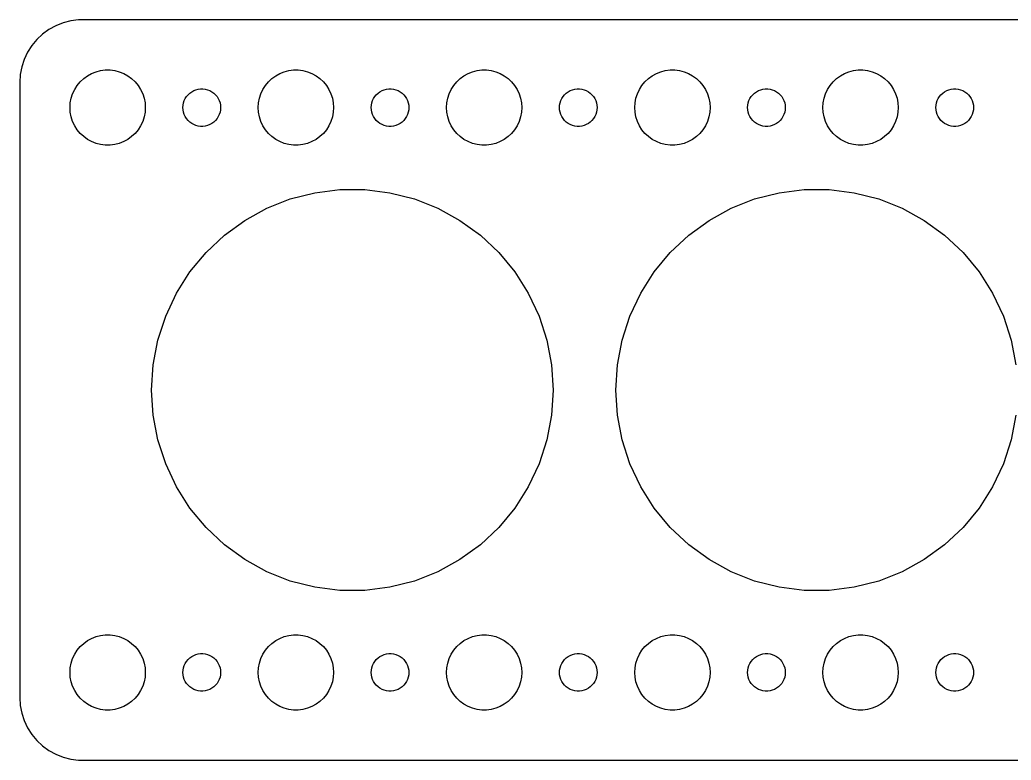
# Model space of a CAD drawing. Header units: metres. Extents: x -82 to 82, y -29 to 29.
# Drawn here: x -82 to -3, y -29.5 to 29.5 of the extents above; entities that cross this region are included whole.
import ezdxf

# ---------------------------------------------------------------- set-up
doc = ezdxf.new("R2010")
doc.units = ezdxf.units.M

msp = doc.modelspace()

# ---------------------------------------------------------------- linework, layer by layer
for p, q in [((-78.5451, 29.2553), (-79.1289, 29.0241)), ((-77.9369, 29.4114), (-78.5451, 29.2553)), ((-77.3139, 29.4901), (-77.9369, 29.4114)), ((77.3139, 29.4901), (-77.3139, 29.4901)), ((-79.6791, 28.7216), (-80.1871, 28.3526)), ((-79.1289, 29.0241), (-79.6791, 28.7216)), ((-80.6448, 27.9227), (-81.0451, 27.4389)), ((-80.1871, 28.3526), (-80.6448, 27.9227)), ((-81.3815, 26.9088), (-81.6489, 26.3406)), ((-81.0451, 27.4389), (-81.3815, 26.9088)), ((-81.6489, 26.3406), (-81.8429, 25.7434)), ((-81.8429, 25.7434), (-81.9606, 25.1267)), ((-76.2773, 25.2145), (-75.927, 25.3532)), ((-75.927, 25.3532), (-75.5621, 25.4469)), ((-75.5621, 25.4469), (-75.1884, 25.4941)), ((-75.1884, 25.4941), (-74.8116, 25.4941)), ((-74.8116, 25.4941), (-74.4379, 25.4469)), ((-74.4379, 25.4469), (-74.073, 25.3532)), ((-74.073, 25.3532), (-73.7227, 25.2145)), ((-61.2773, 25.2145), (-60.927, 25.3532)), ((-60.927, 25.3532), (-60.5621, 25.4469)), ((-60.5621, 25.4469), (-60.1884, 25.4941)), ((-60.1884, 25.4941), (-59.8116, 25.4941)), ((-59.8116, 25.4941), (-59.4379, 25.4469)), ((-59.4379, 25.4469), (-59.0729, 25.3532)), ((-59.0729, 25.3532), (-58.7227, 25.2145)), ((-46.2773, 25.2145), (-45.927, 25.3532)), ((-45.927, 25.3532), (-45.5621, 25.4469)), ((-45.5621, 25.4469), (-45.1884, 25.4941)), ((-45.1884, 25.4941), (-44.8116, 25.4941)), ((-44.8116, 25.4941), (-44.4379, 25.4469)), ((-44.4379, 25.4469), (-44.0729, 25.3532)), ((-44.0729, 25.3532), (-43.7227, 25.2145)), ((-31.2773, 25.2145), (-30.927, 25.3532)), ((-30.927, 25.3532), (-30.5621, 25.4469)), ((-30.5621, 25.4469), (-30.1884, 25.4941)), ((-30.1884, 25.4941), (-29.8116, 25.4941)), ((-29.8116, 25.4941), (-29.4379, 25.4469)), ((-29.4379, 25.4469), (-29.0729, 25.3532)), ((-29.0729, 25.3532), (-28.7227, 25.2145)), ((-16.2773, 25.2145), (-15.927, 25.3532)), ((-15.927, 25.3532), (-15.5621, 25.4469)), ((-15.5621, 25.4469), (-15.1884, 25.4941)), ((-15.1884, 25.4941), (-14.8116, 25.4941)), ((-14.8116, 25.4941), (-14.4379, 25.4469)), ((-14.4379, 25.4469), (-14.0729, 25.3532)), ((-14.0729, 25.3532), (-13.7227, 25.2145)), ((-81.9606, 25.1267), (-82, 24.5)), ((-82, 24.5), (-82, -24.5)), ((-77.427, 24.2634), (-77.1869, 24.5536)), ((-77.1869, 24.5536), (-76.9123, 24.8115)), ((-76.9123, 24.8115), (-76.6075, 25.033)), ((-76.6075, 25.033), (-76.2773, 25.2145)), ((-73.7227, 25.2145), (-73.3925, 25.033)), ((-73.3925, 25.033), (-73.0877, 24.8115)), ((-73.0877, 24.8115), (-72.8131, 24.5536)), ((-72.8131, 24.5536), (-72.573, 24.2634)), ((-62.427, 24.2634), (-62.1869, 24.5536)), ((-62.1869, 24.5536), (-61.9123, 24.8115)), ((-61.9123, 24.8115), (-61.6075, 25.033)), ((-61.6075, 25.033), (-61.2773, 25.2145)), ((-58.7227, 25.2145), (-58.3925, 25.033)), ((-58.3925, 25.033), (-58.0877, 24.8115)), ((-58.0877, 24.8115), (-57.8131, 24.5536)), ((-57.8131, 24.5536), (-57.5729, 24.2634)), ((-47.427, 24.2634), (-47.1869, 24.5536)), ((-47.1869, 24.5536), (-46.9123, 24.8115)), ((-46.9123, 24.8115), (-46.6075, 25.033)), ((-46.6075, 25.033), (-46.2773, 25.2145)), ((-43.7227, 25.2145), (-43.3925, 25.033)), ((-43.3925, 25.033), (-43.0877, 24.8115)), ((-43.0877, 24.8115), (-42.8131, 24.5536)), ((-42.8131, 24.5536), (-42.5729, 24.2634)), ((-32.427, 24.2634), (-32.1869, 24.5536)), ((-32.1869, 24.5536), (-31.9123, 24.8115)), ((-31.9123, 24.8115), (-31.6075, 25.033)), ((-31.6075, 25.033), (-31.2773, 25.2145)), ((-28.7227, 25.2145), (-28.3925, 25.033)), ((-28.3925, 25.033), (-28.0877, 24.8115)), ((-28.0877, 24.8115), (-27.8131, 24.5536)), ((-27.8131, 24.5536), (-27.5729, 24.2634)), ((-17.427, 24.2634), (-17.1869, 24.5536)), ((-17.1869, 24.5536), (-16.9123, 24.8115)), ((-16.9123, 24.8115), (-16.6075, 25.033)), ((-16.6075, 25.033), (-16.2773, 25.2145)), ((-13.7227, 25.2145), (-13.3925, 25.033)), ((-13.3925, 25.033), (-13.0877, 24.8115)), ((-13.0877, 24.8115), (-12.8131, 24.5536)), ((-12.8131, 24.5536), (-12.5729, 24.2634)), ((-77.7893, 23.6044), (-77.6289, 23.9453)), ((-77.6289, 23.9453), (-77.427, 24.2634)), ((-72.573, 24.2634), (-72.3711, 23.9453)), ((-72.3711, 23.9453), (-72.2107, 23.6044)), ((-68.4561, 23.6558), (-68.3037, 23.7665)), ((-68.3037, 23.7665), (-68.1387, 23.8572)), ((-68.1387, 23.8572), (-67.9635, 23.9266)), ((-67.9635, 23.9266), (-67.7811, 23.9734)), ((-67.7811, 23.9734), (-67.5942, 23.997)), ((-67.5942, 23.997), (-67.4058, 23.997)), ((-67.4058, 23.997), (-67.2189, 23.9734)), ((-67.2189, 23.9734), (-67.0365, 23.9266)), ((-67.0365, 23.9266), (-66.8613, 23.8572)), ((-66.8613, 23.8572), (-66.6963, 23.7665)), ((-66.6963, 23.7665), (-66.5439, 23.6558)), ((-62.7893, 23.6044), (-62.6289, 23.9453)), ((-62.6289, 23.9453), (-62.427, 24.2634)), ((-57.5729, 24.2634), (-57.3711, 23.9453)), ((-57.3711, 23.9453), (-57.2107, 23.6044)), ((-53.4561, 23.6558), (-53.3037, 23.7665)), ((-53.3037, 23.7665), (-53.1387, 23.8572)), ((-53.1387, 23.8572), (-52.9635, 23.9266)), ((-52.9635, 23.9266), (-52.7811, 23.9734)), ((-52.7811, 23.9734), (-52.5942, 23.997)), ((-52.5942, 23.997), (-52.4058, 23.997)), ((-52.4058, 23.997), (-52.2189, 23.9734)), ((-52.2189, 23.9734), (-52.0365, 23.9266)), ((-52.0365, 23.9266), (-51.8613, 23.8572)), ((-51.8613, 23.8572), (-51.6963, 23.7665)), ((-51.6963, 23.7665), (-51.5439, 23.6558)), ((-47.7893, 23.6044), (-47.6289, 23.9453)), ((-47.6289, 23.9453), (-47.427, 24.2634)), ((-42.5729, 24.2634), (-42.3711, 23.9453)), ((-42.3711, 23.9453), (-42.2107, 23.6044)), ((-38.4561, 23.6558), (-38.3037, 23.7665)), ((-38.3037, 23.7665), (-38.1387, 23.8572)), ((-38.1387, 23.8572), (-37.9635, 23.9266)), ((-37.9635, 23.9266), (-37.7811, 23.9734)), ((-37.7811, 23.9734), (-37.5942, 23.997)), ((-37.5942, 23.997), (-37.4058, 23.997)), ((-37.4058, 23.997), (-37.2189, 23.9734)), ((-37.2189, 23.9734), (-37.0365, 23.9266)), ((-37.0365, 23.9266), (-36.8613, 23.8572)), ((-36.8613, 23.8572), (-36.6963, 23.7665)), ((-36.6963, 23.7665), (-36.5439, 23.6558)), ((-32.7893, 23.6044), (-32.6289, 23.9453)), ((-32.6289, 23.9453), (-32.427, 24.2634)), ((-27.5729, 24.2634), (-27.3711, 23.9453)), ((-27.3711, 23.9453), (-27.2107, 23.6044)), ((-23.4561, 23.6558), (-23.3037, 23.7665)), ((-23.3037, 23.7665), (-23.1387, 23.8572)), ((-23.1387, 23.8572), (-22.9635, 23.9266)), ((-22.9635, 23.9266), (-22.7811, 23.9734)), ((-22.7811, 23.9734), (-22.5942, 23.997)), ((-22.5942, 23.997), (-22.4058, 23.997)), ((-22.4058, 23.997), (-22.2189, 23.9734)), ((-22.2189, 23.9734), (-22.0365, 23.9266)), ((-22.0365, 23.9266), (-21.8613, 23.8572)), ((-21.8613, 23.8572), (-21.6963, 23.7665)), ((-21.6963, 23.7665), (-21.5439, 23.6558)), ((-17.7893, 23.6044), (-17.6289, 23.9453)), ((-17.6289, 23.9453), (-17.427, 24.2634)), ((-12.5729, 24.2634), (-12.3711, 23.9453)), ((-12.3711, 23.9453), (-12.2107, 23.6044)), ((-8.45613, 23.6558), (-8.30373, 23.7665)), ((-8.30373, 23.7665), (-8.13866, 23.8572)), ((-8.13866, 23.8572), (-7.96352, 23.9266)), ((-7.96352, 23.9266), (-7.78107, 23.9734)), ((-7.78107, 23.9734), (-7.59418, 23.997)), ((-7.59418, 23.997), (-7.40581, 23.997)), ((-7.40581, 23.997), (-7.21892, 23.9734)), ((-7.21892, 23.9734), (-7.03647, 23.9266)), ((-7.03647, 23.9266), (-6.86133, 23.8572)), ((-6.86133, 23.8572), (-6.69626, 23.7665)), ((-6.69626, 23.7665), (-6.54385, 23.6558)), ((-77.9763, 22.876), (-77.9057, 23.2461)), ((-77.9057, 23.2461), (-77.7893, 23.6044)), ((-72.2107, 23.6044), (-72.0943, 23.2461)), ((-72.0943, 23.2461), (-72.0237, 22.876)), ((-68.9529, 22.873), (-68.8947, 23.0522)), ((-68.8947, 23.0522), (-68.8145, 23.2226)), ((-68.8145, 23.2226), (-68.7135, 23.3817)), ((-68.7135, 23.3817), (-68.5934, 23.5268)), ((-68.5934, 23.5268), (-68.4561, 23.6558)), ((-66.5439, 23.6558), (-66.4065, 23.5268)), ((-66.4065, 23.5268), (-66.2865, 23.3817)), ((-66.2865, 23.3817), (-66.1855, 23.2226)), ((-66.1855, 23.2226), (-66.1053, 23.0522)), ((-66.1053, 23.0522), (-66.0471, 22.873)), ((-62.9763, 22.876), (-62.9057, 23.2461)), ((-62.9057, 23.2461), (-62.7893, 23.6044)), ((-57.2107, 23.6044), (-57.0942, 23.2461)), ((-57.0942, 23.2461), (-57.0237, 22.876)), ((-53.9529, 22.873), (-53.8947, 23.0522)), ((-53.8947, 23.0522), (-53.8145, 23.2226)), ((-53.8145, 23.2226), (-53.7135, 23.3817)), ((-53.7135, 23.3817), (-53.5934, 23.5268)), ((-53.5934, 23.5268), (-53.4561, 23.6558)), ((-51.5439, 23.6558), (-51.4065, 23.5268)), ((-51.4065, 23.5268), (-51.2865, 23.3817)), ((-51.2865, 23.3817), (-51.1855, 23.2226)), ((-51.1855, 23.2226), (-51.1053, 23.0522)), ((-51.1053, 23.0522), (-51.0471, 22.873)), ((-47.9763, 22.876), (-47.9057, 23.2461)), ((-47.9057, 23.2461), (-47.7893, 23.6044)), ((-42.2107, 23.6044), (-42.0942, 23.2461)), ((-42.0942, 23.2461), (-42.0237, 22.876)), ((-38.9529, 22.873), (-38.8947, 23.0522)), ((-38.8947, 23.0522), (-38.8145, 23.2226)), ((-38.8145, 23.2226), (-38.7135, 23.3817)), ((-38.7135, 23.3817), (-38.5934, 23.5268)), ((-38.5934, 23.5268), (-38.4561, 23.6558)), ((-36.5439, 23.6558), (-36.4065, 23.5268)), ((-36.4065, 23.5268), (-36.2865, 23.3817)), ((-36.2865, 23.3817), (-36.1855, 23.2226)), ((-36.1855, 23.2226), (-36.1053, 23.0522)), ((-36.1053, 23.0522), (-36.0471, 22.873)), ((-32.9763, 22.876), (-32.9057, 23.2461)), ((-32.9057, 23.2461), (-32.7893, 23.6044)), ((-27.2107, 23.6044), (-27.0942, 23.2461)), ((-27.0942, 23.2461), (-27.0237, 22.876)), ((-23.9529, 22.873), (-23.8947, 23.0522)), ((-23.8947, 23.0522), (-23.8145, 23.2226)), ((-23.8145, 23.2226), (-23.7135, 23.3817)), ((-23.7135, 23.3817), (-23.5934, 23.5268)), ((-23.5934, 23.5268), (-23.4561, 23.6558)), ((-21.5439, 23.6558), (-21.4065, 23.5268)), ((-21.4065, 23.5268), (-21.2865, 23.3817)), ((-21.2865, 23.3817), (-21.1855, 23.2226)), ((-21.1855, 23.2226), (-21.1053, 23.0522)), ((-21.1053, 23.0522), (-21.0471, 22.873)), ((-17.9763, 22.876), (-17.9057, 23.2461)), ((-17.9057, 23.2461), (-17.7893, 23.6044)), ((-12.2107, 23.6044), (-12.0942, 23.2461)), ((-12.0942, 23.2461), (-12.0237, 22.876)), ((-8.95287, 22.873), (-8.89465, 23.0522)), ((-8.89465, 23.0522), (-8.81445, 23.2226)), ((-8.81445, 23.2226), (-8.71352, 23.3817)), ((-8.71352, 23.3817), (-8.59344, 23.5268)), ((-8.59344, 23.5268), (-8.45613, 23.6558)), ((-6.54385, 23.6558), (-6.40654, 23.5268)), ((-6.40654, 23.5268), (-6.28647, 23.3817)), ((-6.28647, 23.3817), (-6.18553, 23.2226)), ((-6.18553, 23.2226), (-6.10533, 23.0522)), ((-6.10533, 23.0522), (-6.04712, 22.873)), ((-78, 22.5), (-77.9763, 22.876)), ((-77.9763, 22.124), (-78, 22.5)), ((-77.9057, 21.7539), (-77.9763, 22.124)), ((-72.0237, 22.124), (-72.0943, 21.7539)), ((-72.0237, 22.876), (-72, 22.5)), ((-72, 22.5), (-72.0237, 22.124)), ((-69, 22.5), (-68.9882, 22.688)), ((-68.9882, 22.312), (-69, 22.5)), ((-68.9882, 22.688), (-68.9529, 22.873)), ((-68.9529, 22.127), (-68.9882, 22.312)), ((-68.8947, 21.9478), (-68.9529, 22.127)), ((-66.0471, 22.127), (-66.1053, 21.9478)), ((-66.0471, 22.873), (-66.0118, 22.688)), ((-66.0118, 22.312), (-66.0471, 22.127)), ((-66.0118, 22.688), (-66, 22.5)), ((-66, 22.5), (-66.0118, 22.312)), ((-63, 22.5), (-62.9763, 22.876)), ((-62.9763, 22.124), (-63, 22.5)), ((-62.9057, 21.7539), (-62.9763, 22.124)), ((-57.0237, 22.124), (-57.0942, 21.7539)), ((-57.0237, 22.876), (-57, 22.5)), ((-57, 22.5), (-57.0237, 22.124)), ((-54, 22.5), (-53.9882, 22.688)), ((-53.9882, 22.312), (-54, 22.5)), ((-53.9882, 22.688), (-53.9529, 22.873)), ((-53.9529, 22.127), (-53.9882, 22.312)), ((-53.8947, 21.9478), (-53.9529, 22.127)), ((-51.0471, 22.127), (-51.1053, 21.9478)), ((-51.0471, 22.873), (-51.0118, 22.688)), ((-51.0118, 22.312), (-51.0471, 22.127)), ((-51.0118, 22.688), (-51, 22.5)), ((-51, 22.5), (-51.0118, 22.312)), ((-48, 22.5), (-47.9763, 22.876)), ((-47.9763, 22.124), (-48, 22.5)), ((-47.9057, 21.7539), (-47.9763, 22.124)), ((-42.0237, 22.124), (-42.0942, 21.7539)), ((-42.0237, 22.876), (-42, 22.5)), ((-42, 22.5), (-42.0237, 22.124)), ((-39, 22.5), (-38.9882, 22.688)), ((-38.9882, 22.312), (-39, 22.5)), ((-38.9882, 22.688), (-38.9529, 22.873)), ((-38.9529, 22.127), (-38.9882, 22.312)), ((-38.8947, 21.9478), (-38.9529, 22.127)), ((-36.0471, 22.127), (-36.1053, 21.9478)), ((-36.0471, 22.873), (-36.0118, 22.688)), ((-36.0118, 22.312), (-36.0471, 22.127)), ((-36.0118, 22.688), (-36, 22.5)), ((-36, 22.5), (-36.0118, 22.312)), ((-33, 22.5), (-32.9763, 22.876)), ((-32.9763, 22.124), (-33, 22.5)), ((-32.9057, 21.7539), (-32.9763, 22.124)), ((-27.0237, 22.124), (-27.0942, 21.7539)), ((-27.0237, 22.876), (-27, 22.5)), ((-27, 22.5), (-27.0237, 22.124)), ((-24, 22.5), (-23.9882, 22.688)), ((-23.9882, 22.312), (-24, 22.5)), ((-23.9882, 22.688), (-23.9529, 22.873)), ((-23.9529, 22.127), (-23.9882, 22.312)), ((-23.8947, 21.9478), (-23.9529, 22.127)), ((-21.0471, 22.127), (-21.1053, 21.9478)), ((-21.0471, 22.873), (-21.0118, 22.688)), ((-21.0118, 22.312), (-21.0471, 22.127)), ((-21.0118, 22.688), (-21, 22.5)), ((-21, 22.5), (-21.0118, 22.312)), ((-18, 22.5), (-17.9763, 22.876)), ((-17.9763, 22.124), (-18, 22.5)), ((-17.9057, 21.7539), (-17.9763, 22.124)), ((-12.0237, 22.124), (-12.0942, 21.7539)), ((-12.0237, 22.876), (-12, 22.5)), ((-12, 22.5), (-12.0237, 22.124)), ((-9, 22.5), (-8.98816, 22.688)), ((-8.98816, 22.312), (-9, 22.5)), ((-8.98816, 22.688), (-8.95287, 22.873)), ((-8.95287, 22.127), (-8.98816, 22.312)), ((-8.89465, 21.9478), (-8.95287, 22.127)), ((-6.04712, 22.127), (-6.10533, 21.9478)), ((-6.04712, 22.873), (-6.01183, 22.688)), ((-6.01183, 22.312), (-6.04712, 22.127)), ((-6.01183, 22.688), (-6, 22.5)), ((-6, 22.5), (-6.01183, 22.312)), ((-77.7893, 21.3956), (-77.9057, 21.7539)), ((-77.6289, 21.0547), (-77.7893, 21.3956)), ((-72.2107, 21.3956), (-72.3711, 21.0547)), ((-72.0943, 21.7539), (-72.2107, 21.3956)), ((-68.8145, 21.7774), (-68.8947, 21.9478)), ((-68.7135, 21.6183), (-68.8145, 21.7774)), ((-68.5934, 21.4732), (-68.7135, 21.6183)), ((-68.4561, 21.3442), (-68.5934, 21.4732)), ((-68.3037, 21.2335), (-68.4561, 21.3442)), ((-66.5439, 21.3442), (-66.6963, 21.2335)), ((-66.4065, 21.4732), (-66.5439, 21.3442)), ((-66.2865, 21.6183), (-66.4065, 21.4732)), ((-66.1855, 21.7774), (-66.2865, 21.6183)), ((-66.1053, 21.9478), (-66.1855, 21.7774)), ((-62.7893, 21.3956), (-62.9057, 21.7539)), ((-62.6289, 21.0547), (-62.7893, 21.3956)), ((-57.2107, 21.3956), (-57.3711, 21.0547)), ((-57.0942, 21.7539), (-57.2107, 21.3956)), ((-53.8145, 21.7774), (-53.8947, 21.9478)), ((-53.7135, 21.6183), (-53.8145, 21.7774)), ((-53.5934, 21.4732), (-53.7135, 21.6183)), ((-53.4561, 21.3442), (-53.5934, 21.4732)), ((-53.3037, 21.2335), (-53.4561, 21.3442)), ((-51.5439, 21.3442), (-51.6963, 21.2335)), ((-51.4065, 21.4732), (-51.5439, 21.3442)), ((-51.2865, 21.6183), (-51.4065, 21.4732)), ((-51.1855, 21.7774), (-51.2865, 21.6183)), ((-51.1053, 21.9478), (-51.1855, 21.7774)), ((-47.7893, 21.3956), (-47.9057, 21.7539)), ((-47.6289, 21.0547), (-47.7893, 21.3956)), ((-42.2107, 21.3956), (-42.3711, 21.0547)), ((-42.0942, 21.7539), (-42.2107, 21.3956)), ((-38.8145, 21.7774), (-38.8947, 21.9478)), ((-38.7135, 21.6183), (-38.8145, 21.7774)), ((-38.5934, 21.4732), (-38.7135, 21.6183)), ((-38.4561, 21.3442), (-38.5934, 21.4732)), ((-38.3037, 21.2335), (-38.4561, 21.3442)), ((-36.5439, 21.3442), (-36.6963, 21.2335)), ((-36.4065, 21.4732), (-36.5439, 21.3442)), ((-36.2865, 21.6183), (-36.4065, 21.4732)), ((-36.1855, 21.7774), (-36.2865, 21.6183)), ((-36.1053, 21.9478), (-36.1855, 21.7774)), ((-32.7893, 21.3956), (-32.9057, 21.7539)), ((-32.6289, 21.0547), (-32.7893, 21.3956)), ((-27.2107, 21.3956), (-27.3711, 21.0547)), ((-27.0942, 21.7539), (-27.2107, 21.3956)), ((-23.8145, 21.7774), (-23.8947, 21.9478)), ((-23.7135, 21.6183), (-23.8145, 21.7774)), ((-23.5934, 21.4732), (-23.7135, 21.6183)), ((-23.4561, 21.3442), (-23.5934, 21.4732)), ((-23.3037, 21.2335), (-23.4561, 21.3442)), ((-21.5439, 21.3442), (-21.6963, 21.2335)), ((-21.4065, 21.4732), (-21.5439, 21.3442)), ((-21.2865, 21.6183), (-21.4065, 21.4732)), ((-21.1855, 21.7774), (-21.2865, 21.6183)), ((-21.1053, 21.9478), (-21.1855, 21.7774)), ((-17.7893, 21.3956), (-17.9057, 21.7539)), ((-17.6289, 21.0547), (-17.7893, 21.3956)), ((-12.2107, 21.3956), (-12.3711, 21.0547)), ((-12.0942, 21.7539), (-12.2107, 21.3956)), ((-8.81445, 21.7774), (-8.89465, 21.9478)), ((-8.71352, 21.6183), (-8.81445, 21.7774)), ((-8.59344, 21.4732), (-8.71352, 21.6183)), ((-8.45613, 21.3442), (-8.59344, 21.4732)), ((-8.30373, 21.2335), (-8.45613, 21.3442)), ((-6.54385, 21.3442), (-6.69626, 21.2335)), ((-6.40654, 21.4732), (-6.54385, 21.3442)), ((-6.28647, 21.6183), (-6.40654, 21.4732)), ((-6.18553, 21.7774), (-6.28647, 21.6183)), ((-6.10533, 21.9478), (-6.18553, 21.7774)), ((-77.427, 20.7366), (-77.6289, 21.0547)), ((-77.1869, 20.4464), (-77.427, 20.7366)), ((-72.573, 20.7366), (-72.8131, 20.4464)), ((-72.3711, 21.0547), (-72.573, 20.7366)), ((-68.1387, 21.1427), (-68.3037, 21.2335)), ((-67.9635, 21.0734), (-68.1387, 21.1427)), ((-67.7811, 21.0266), (-67.9635, 21.0734)), ((-67.5942, 21.003), (-67.7811, 21.0266)), ((-67.4058, 21.003), (-67.5942, 21.003)), ((-67.2189, 21.0266), (-67.4058, 21.003)), ((-67.0365, 21.0734), (-67.2189, 21.0266)), ((-66.8613, 21.1427), (-67.0365, 21.0734)), ((-66.6963, 21.2335), (-66.8613, 21.1427)), ((-62.427, 20.7366), (-62.6289, 21.0547)), ((-62.1869, 20.4464), (-62.427, 20.7366)), ((-57.5729, 20.7366), (-57.8131, 20.4464)), ((-57.3711, 21.0547), (-57.5729, 20.7366)), ((-53.1387, 21.1427), (-53.3037, 21.2335)), ((-52.9635, 21.0734), (-53.1387, 21.1427)), ((-52.7811, 21.0266), (-52.9635, 21.0734)), ((-52.5942, 21.003), (-52.7811, 21.0266)), ((-52.4058, 21.003), (-52.5942, 21.003)), ((-52.2189, 21.0266), (-52.4058, 21.003)), ((-52.0365, 21.0734), (-52.2189, 21.0266)), ((-51.8613, 21.1427), (-52.0365, 21.0734)), ((-51.6963, 21.2335), (-51.8613, 21.1427)), ((-47.427, 20.7366), (-47.6289, 21.0547)), ((-47.1869, 20.4464), (-47.427, 20.7366)), ((-42.5729, 20.7366), (-42.8131, 20.4464)), ((-42.3711, 21.0547), (-42.5729, 20.7366)), ((-38.1387, 21.1427), (-38.3037, 21.2335)), ((-37.9635, 21.0734), (-38.1387, 21.1427)), ((-37.7811, 21.0266), (-37.9635, 21.0734)), ((-37.5942, 21.003), (-37.7811, 21.0266)), ((-37.4058, 21.003), (-37.5942, 21.003)), ((-37.2189, 21.0266), (-37.4058, 21.003)), ((-37.0365, 21.0734), (-37.2189, 21.0266)), ((-36.8613, 21.1427), (-37.0365, 21.0734)), ((-36.6963, 21.2335), (-36.8613, 21.1427)), ((-32.427, 20.7366), (-32.6289, 21.0547)), ((-32.1869, 20.4464), (-32.427, 20.7366)), ((-27.5729, 20.7366), (-27.8131, 20.4464)), ((-27.3711, 21.0547), (-27.5729, 20.7366)), ((-23.1387, 21.1427), (-23.3037, 21.2335)), ((-22.9635, 21.0734), (-23.1387, 21.1427)), ((-22.7811, 21.0266), (-22.9635, 21.0734)), ((-22.5942, 21.003), (-22.7811, 21.0266)), ((-22.4058, 21.003), (-22.5942, 21.003)), ((-22.2189, 21.0266), (-22.4058, 21.003)), ((-22.0365, 21.0734), (-22.2189, 21.0266)), ((-21.8613, 21.1427), (-22.0365, 21.0734)), ((-21.6963, 21.2335), (-21.8613, 21.1427)), ((-17.427, 20.7366), (-17.6289, 21.0547)), ((-17.1869, 20.4464), (-17.427, 20.7366)), ((-12.5729, 20.7366), (-12.8131, 20.4464)), ((-12.3711, 21.0547), (-12.5729, 20.7366)), ((-8.13866, 21.1427), (-8.30373, 21.2335)), ((-7.96352, 21.0734), (-8.13866, 21.1427)), ((-7.78107, 21.0266), (-7.96352, 21.0734)), ((-7.59418, 21.003), (-7.78107, 21.0266)), ((-7.40581, 21.003), (-7.59418, 21.003)), ((-7.21892, 21.0266), (-7.40581, 21.003)), ((-7.03647, 21.0734), (-7.21892, 21.0266)), ((-6.86133, 21.1427), (-7.03647, 21.0734)), ((-6.69626, 21.2335), (-6.86133, 21.1427)), ((-76.9123, 20.1884), (-77.1869, 20.4464)), ((-76.6075, 19.967), (-76.9123, 20.1884)), ((-76.2773, 19.7855), (-76.6075, 19.967)), ((-75.927, 19.6468), (-76.2773, 19.7855)), ((-73.7227, 19.7855), (-74.073, 19.6468)), ((-73.3925, 19.967), (-73.7227, 19.7855)), ((-73.0877, 20.1884), (-73.3925, 19.967)), ((-72.8131, 20.4464), (-73.0877, 20.1884)), ((-61.9123, 20.1884), (-62.1869, 20.4464)), ((-61.6075, 19.967), (-61.9123, 20.1884)), ((-61.2773, 19.7855), (-61.6075, 19.967)), ((-60.927, 19.6468), (-61.2773, 19.7855)), ((-58.7227, 19.7855), (-59.0729, 19.6468)), ((-58.3925, 19.967), (-58.7227, 19.7855)), ((-58.0877, 20.1884), (-58.3925, 19.967)), ((-57.8131, 20.4464), (-58.0877, 20.1884)), ((-46.9123, 20.1884), (-47.1869, 20.4464)), ((-46.6075, 19.967), (-46.9123, 20.1884)), ((-46.2773, 19.7855), (-46.6075, 19.967)), ((-45.927, 19.6468), (-46.2773, 19.7855)), ((-43.7227, 19.7855), (-44.0729, 19.6468)), ((-43.3925, 19.967), (-43.7227, 19.7855)), ((-43.0877, 20.1884), (-43.3925, 19.967)), ((-42.8131, 20.4464), (-43.0877, 20.1884)), ((-31.9123, 20.1884), (-32.1869, 20.4464)), ((-31.6075, 19.967), (-31.9123, 20.1884)), ((-31.2773, 19.7855), (-31.6075, 19.967)), ((-30.927, 19.6468), (-31.2773, 19.7855)), ((-28.7227, 19.7855), (-29.0729, 19.6468)), ((-28.3925, 19.967), (-28.7227, 19.7855)), ((-28.0877, 20.1884), (-28.3925, 19.967)), ((-27.8131, 20.4464), (-28.0877, 20.1884)), ((-16.9123, 20.1884), (-17.1869, 20.4464)), ((-16.6075, 19.967), (-16.9123, 20.1884)), ((-16.2773, 19.7855), (-16.6075, 19.967)), ((-15.927, 19.6468), (-16.2773, 19.7855)), ((-13.7227, 19.7855), (-14.0729, 19.6468)), ((-13.3925, 19.967), (-13.7227, 19.7855)), ((-13.0877, 20.1884), (-13.3925, 19.967)), ((-12.8131, 20.4464), (-13.0877, 20.1884)), ((-75.5621, 19.5531), (-75.927, 19.6468)), ((-75.1884, 19.5059), (-75.5621, 19.5531)), ((-74.8116, 19.5059), (-75.1884, 19.5059)), ((-74.4379, 19.5531), (-74.8116, 19.5059)), ((-74.073, 19.6468), (-74.4379, 19.5531)), ((-60.5621, 19.5531), (-60.927, 19.6468)), ((-60.1884, 19.5059), (-60.5621, 19.5531)), ((-59.8116, 19.5059), (-60.1884, 19.5059)), ((-59.4379, 19.5531), (-59.8116, 19.5059)), ((-59.0729, 19.6468), (-59.4379, 19.5531)), ((-45.5621, 19.5531), (-45.927, 19.6468)), ((-45.1884, 19.5059), (-45.5621, 19.5531)), ((-44.8116, 19.5059), (-45.1884, 19.5059)), ((-44.4379, 19.5531), (-44.8116, 19.5059)), ((-44.0729, 19.6468), (-44.4379, 19.5531)), ((-30.5621, 19.5531), (-30.927, 19.6468)), ((-30.1884, 19.5059), (-30.5621, 19.5531)), ((-29.8116, 19.5059), (-30.1884, 19.5059)), ((-29.4379, 19.5531), (-29.8116, 19.5059)), ((-29.0729, 19.6468), (-29.4379, 19.5531)), ((-15.5621, 19.5531), (-15.927, 19.6468)), ((-15.1884, 19.5059), (-15.5621, 19.5531)), ((-14.8116, 19.5059), (-15.1884, 19.5059)), ((-14.4379, 19.5531), (-14.8116, 19.5059)), ((-14.0729, 19.6468), (-14.4379, 19.5531)), ((-58.4981, 15.7166), (-56.5046, 15.9684)), ((-56.5046, 15.9684), (-54.4953, 15.9684)), ((-54.4953, 15.9684), (-52.5019, 15.7166)), ((-21.4981, 15.7166), (-19.5046, 15.9684)), ((-19.5046, 15.9684), (-17.4953, 15.9684)), ((-17.4953, 15.9684), (-15.5019, 15.7166)), ((-62.3125, 14.4772), (-60.4443, 15.2169)), ((-60.4443, 15.2169), (-58.4981, 15.7166)), ((-52.5019, 15.7166), (-50.5557, 15.2169)), ((-50.5557, 15.2169), (-48.6875, 14.4772)), ((-25.3125, 14.4772), (-23.4443, 15.2169)), ((-23.4443, 15.2169), (-21.4981, 15.7166)), ((-15.5019, 15.7166), (-13.5557, 15.2169)), ((-13.5557, 15.2169), (-11.6875, 14.4772)), ((-64.0732, 13.5092), (-62.3125, 14.4772)), ((-48.6875, 14.4772), (-46.9268, 13.5092)), ((-27.0732, 13.5092), (-25.3125, 14.4772)), ((-11.6875, 14.4772), (-9.92676, 13.5092)), ((-65.6988, 12.3282), (-64.0732, 13.5092)), ((-46.9268, 13.5092), (-45.3012, 12.3282)), ((-28.6988, 12.3282), (-27.0732, 13.5092)), ((-9.92676, 13.5092), (-8.30121, 12.3282)), ((-67.1635, 10.9527), (-65.6988, 12.3282)), ((-45.3012, 12.3282), (-43.8365, 10.9527)), ((-30.1635, 10.9527), (-28.6988, 12.3282)), ((-8.30121, 12.3282), (-6.83649, 10.9527)), ((-68.4443, 9.40456), (-67.1635, 10.9527)), ((-43.8365, 10.9527), (-42.5557, 9.40456)), ((-31.4443, 9.40456), (-30.1635, 10.9527)), ((-6.83649, 10.9527), (-5.55573, 9.40456)), ((-69.5209, 7.70805), (-68.4443, 9.40456)), ((-42.5557, 9.40456), (-41.4791, 7.70805)), ((-32.5209, 7.70805), (-31.4443, 9.40456)), ((-5.55573, 9.40456), (-4.47908, 7.70805)), ((-70.3764, 5.88998), (-69.5209, 7.70805)), ((-41.4791, 7.70805), (-40.6236, 5.88998)), ((-33.3764, 5.88998), (-32.5209, 7.70805)), ((-4.47908, 7.70805), (-3.62357, 5.88998)), ((-70.9973, 3.97903), (-70.3764, 5.88998)), ((-40.6236, 5.88998), (-40.0027, 3.97903)), ((-33.9973, 3.97903), (-33.3764, 5.88998)), ((-3.62357, 5.88998), (-3.00266, 3.97903)), ((-71.3738, 2.00533), (-70.9973, 3.97903)), ((-40.0027, 3.97903), (-39.6262, 2.00533)), ((-34.3738, 2.00533), (-33.9973, 3.97903)), ((-3.00266, 3.97903), (-2.62616, 2.00533)), ((-71.5, 0), (-71.3738, 2.00533)), ((-39.6262, 2.00533), (-39.5, 0)), ((-34.5, 0), (-34.3738, 2.00533)), ((-71.3738, -2.00533), (-71.5, 0)), ((-39.5, 0), (-39.6262, -2.00533)), ((-34.3738, -2.00533), (-34.5, 0)), ((-70.9973, -3.97903), (-71.3738, -2.00533)), ((-39.6262, -2.00533), (-40.0027, -3.97903)), ((-33.9973, -3.97903), (-34.3738, -2.00533)), ((-2.62616, -2.00533), (-3.00266, -3.97903)), ((-70.3764, -5.88998), (-70.9973, -3.97903)), ((-40.0027, -3.97903), (-40.6236, -5.88998)), ((-33.3764, -5.88998), (-33.9973, -3.97903)), ((-3.00266, -3.97903), (-3.62357, -5.88998)), ((-69.5209, -7.70805), (-70.3764, -5.88998)), ((-40.6236, -5.88998), (-41.4791, -7.70805)), ((-32.5209, -7.70805), (-33.3764, -5.88998)), ((-3.62357, -5.88998), (-4.47908, -7.70805)), ((-68.4443, -9.40456), (-69.5209, -7.70805)), ((-41.4791, -7.70805), (-42.5557, -9.40456)), ((-31.4443, -9.40456), (-32.5209, -7.70805)), ((-4.47908, -7.70805), (-5.55573, -9.40456)), ((-67.1635, -10.9527), (-68.4443, -9.40456)), ((-42.5557, -9.40456), (-43.8365, -10.9527)), ((-30.1635, -10.9527), (-31.4443, -9.40456)), ((-5.55573, -9.40456), (-6.83649, -10.9527)), ((-65.6988, -12.3282), (-67.1635, -10.9527)), ((-43.8365, -10.9527), (-45.3012, -12.3282)), ((-28.6988, -12.3282), (-30.1635, -10.9527)), ((-6.83649, -10.9527), (-8.30121, -12.3282)), ((-64.0732, -13.5092), (-65.6988, -12.3282)), ((-45.3012, -12.3282), (-46.9268, -13.5092)), ((-27.0732, -13.5092), (-28.6988, -12.3282)), ((-8.30121, -12.3282), (-9.92676, -13.5092)), ((-62.3125, -14.4772), (-64.0732, -13.5092)), ((-46.9268, -13.5092), (-48.6875, -14.4772)), ((-25.3125, -14.4772), (-27.0732, -13.5092)), ((-9.92676, -13.5092), (-11.6875, -14.4772)), ((-60.4443, -15.2169), (-62.3125, -14.4772)), ((-48.6875, -14.4772), (-50.5557, -15.2169)), ((-23.4443, -15.2169), (-25.3125, -14.4772)), ((-11.6875, -14.4772), (-13.5557, -15.2169)), ((-58.4981, -15.7166), (-60.4443, -15.2169)), ((-56.5046, -15.9684), (-58.4981, -15.7166)), ((-52.5019, -15.7166), (-54.4953, -15.9684)), ((-50.5557, -15.2169), (-52.5019, -15.7166)), ((-21.4981, -15.7166), (-23.4443, -15.2169)), ((-19.5046, -15.9684), (-21.4981, -15.7166)), ((-15.5019, -15.7166), (-17.4953, -15.9684)), ((-13.5557, -15.2169), (-15.5019, -15.7166)), ((-54.4953, -15.9684), (-56.5046, -15.9684)), ((-17.4953, -15.9684), (-19.5046, -15.9684)), ((-76.2773, -19.7855), (-75.927, -19.6468)), ((-75.927, -19.6468), (-75.5621, -19.5531)), ((-75.5621, -19.5531), (-75.1884, -19.5059)), ((-75.1884, -19.5059), (-74.8116, -19.5059)), ((-74.8116, -19.5059), (-74.4379, -19.5531)), ((-74.4379, -19.5531), (-74.073, -19.6468)), ((-74.073, -19.6468), (-73.7227, -19.7855)), ((-61.2773, -19.7855), (-60.927, -19.6468)), ((-60.927, -19.6468), (-60.5621, -19.5531)), ((-60.5621, -19.5531), (-60.1884, -19.5059)), ((-60.1884, -19.5059), (-59.8116, -19.5059)), ((-59.8116, -19.5059), (-59.4379, -19.5531)), ((-59.4379, -19.5531), (-59.0729, -19.6468)), ((-59.0729, -19.6468), (-58.7227, -19.7855)), ((-46.2773, -19.7855), (-45.927, -19.6468)), ((-45.927, -19.6468), (-45.5621, -19.5531)), ((-45.5621, -19.5531), (-45.1884, -19.5059)), ((-45.1884, -19.5059), (-44.8116, -19.5059)), ((-44.8116, -19.5059), (-44.4379, -19.5531)), ((-44.4379, -19.5531), (-44.0729, -19.6468)), ((-44.0729, -19.6468), (-43.7227, -19.7855)), ((-31.2773, -19.7855), (-30.927, -19.6468)), ((-30.927, -19.6468), (-30.5621, -19.5531)), ((-30.5621, -19.5531), (-30.1884, -19.5059)), ((-30.1884, -19.5059), (-29.8116, -19.5059)), ((-29.8116, -19.5059), (-29.4379, -19.5531)), ((-29.4379, -19.5531), (-29.0729, -19.6468)), ((-29.0729, -19.6468), (-28.7227, -19.7855)), ((-16.2773, -19.7855), (-15.927, -19.6468)), ((-15.927, -19.6468), (-15.5621, -19.5531)), ((-15.5621, -19.5531), (-15.1884, -19.5059)), ((-15.1884, -19.5059), (-14.8116, -19.5059)), ((-14.8116, -19.5059), (-14.4379, -19.5531)), ((-14.4379, -19.5531), (-14.0729, -19.6468)), ((-14.0729, -19.6468), (-13.7227, -19.7855)), ((-77.427, -20.7366), (-77.1869, -20.4464)), ((-77.1869, -20.4464), (-76.9123, -20.1884)), ((-76.9123, -20.1884), (-76.6075, -19.967)), ((-76.6075, -19.967), (-76.2773, -19.7855)), ((-73.7227, -19.7855), (-73.3925, -19.967)), ((-73.3925, -19.967), (-73.0877, -20.1884)), ((-73.0877, -20.1884), (-72.8131, -20.4464)), ((-72.8131, -20.4464), (-72.573, -20.7366)), ((-62.427, -20.7366), (-62.1869, -20.4464)), ((-62.1869, -20.4464), (-61.9123, -20.1884)), ((-61.9123, -20.1884), (-61.6075, -19.967)), ((-61.6075, -19.967), (-61.2773, -19.7855)), ((-58.7227, -19.7855), (-58.3925, -19.967)), ((-58.3925, -19.967), (-58.0877, -20.1884)), ((-58.0877, -20.1884), (-57.8131, -20.4464)), ((-57.8131, -20.4464), (-57.5729, -20.7366)), ((-47.427, -20.7366), (-47.1869, -20.4464)), ((-47.1869, -20.4464), (-46.9123, -20.1884)), ((-46.9123, -20.1884), (-46.6075, -19.967)), ((-46.6075, -19.967), (-46.2773, -19.7855)), ((-43.7227, -19.7855), (-43.3925, -19.967)), ((-43.3925, -19.967), (-43.0877, -20.1884)), ((-43.0877, -20.1884), (-42.8131, -20.4464)), ((-42.8131, -20.4464), (-42.5729, -20.7366)), ((-32.427, -20.7366), (-32.1869, -20.4464)), ((-32.1869, -20.4464), (-31.9123, -20.1884)), ((-31.9123, -20.1884), (-31.6075, -19.967)), ((-31.6075, -19.967), (-31.2773, -19.7855)), ((-28.7227, -19.7855), (-28.3925, -19.967)), ((-28.3925, -19.967), (-28.0877, -20.1884)), ((-28.0877, -20.1884), (-27.8131, -20.4464)), ((-27.8131, -20.4464), (-27.5729, -20.7366)), ((-17.427, -20.7366), (-17.1869, -20.4464)), ((-17.1869, -20.4464), (-16.9123, -20.1884)), ((-16.9123, -20.1884), (-16.6075, -19.967)), ((-16.6075, -19.967), (-16.2773, -19.7855)), ((-13.7227, -19.7855), (-13.3925, -19.967)), ((-13.3925, -19.967), (-13.0877, -20.1884)), ((-13.0877, -20.1884), (-12.8131, -20.4464)), ((-12.8131, -20.4464), (-12.5729, -20.7366)), ((-77.7893, -21.3956), (-77.6289, -21.0547)), ((-77.6289, -21.0547), (-77.427, -20.7366)), ((-72.573, -20.7366), (-72.3711, -21.0547)), ((-72.3711, -21.0547), (-72.2107, -21.3956)), ((-68.4561, -21.3442), (-68.3037, -21.2335)), ((-68.3037, -21.2335), (-68.1387, -21.1427)), ((-68.1387, -21.1427), (-67.9635, -21.0734)), ((-67.9635, -21.0734), (-67.7811, -21.0266)), ((-67.7811, -21.0266), (-67.5942, -21.003)), ((-67.5942, -21.003), (-67.4058, -21.003)), ((-67.4058, -21.003), (-67.2189, -21.0266)), ((-67.2189, -21.0266), (-67.0365, -21.0734)), ((-67.0365, -21.0734), (-66.8613, -21.1427)), ((-66.8613, -21.1427), (-66.6963, -21.2335)), ((-66.6963, -21.2335), (-66.5439, -21.3442)), ((-62.7893, -21.3956), (-62.6289, -21.0547)), ((-62.6289, -21.0547), (-62.427, -20.7366)), ((-57.5729, -20.7366), (-57.3711, -21.0547)), ((-57.3711, -21.0547), (-57.2107, -21.3956)), ((-53.4561, -21.3442), (-53.3037, -21.2335)), ((-53.3037, -21.2335), (-53.1387, -21.1427)), ((-53.1387, -21.1427), (-52.9635, -21.0734)), ((-52.9635, -21.0734), (-52.7811, -21.0266)), ((-52.7811, -21.0266), (-52.5942, -21.003)), ((-52.5942, -21.003), (-52.4058, -21.003)), ((-52.4058, -21.003), (-52.2189, -21.0266)), ((-52.2189, -21.0266), (-52.0365, -21.0734)), ((-52.0365, -21.0734), (-51.8613, -21.1427)), ((-51.8613, -21.1427), (-51.6963, -21.2335)), ((-51.6963, -21.2335), (-51.5439, -21.3442)), ((-47.7893, -21.3956), (-47.6289, -21.0547)), ((-47.6289, -21.0547), (-47.427, -20.7366)), ((-42.5729, -20.7366), (-42.3711, -21.0547)), ((-42.3711, -21.0547), (-42.2107, -21.3956)), ((-38.4561, -21.3442), (-38.3037, -21.2335)), ((-38.3037, -21.2335), (-38.1387, -21.1427)), ((-38.1387, -21.1427), (-37.9635, -21.0734)), ((-37.9635, -21.0734), (-37.7811, -21.0266)), ((-37.7811, -21.0266), (-37.5942, -21.003)), ((-37.5942, -21.003), (-37.4058, -21.003)), ((-37.4058, -21.003), (-37.2189, -21.0266)), ((-37.2189, -21.0266), (-37.0365, -21.0734)), ((-37.0365, -21.0734), (-36.8613, -21.1427)), ((-36.8613, -21.1427), (-36.6963, -21.2335)), ((-36.6963, -21.2335), (-36.5439, -21.3442)), ((-32.7893, -21.3956), (-32.6289, -21.0547)), ((-32.6289, -21.0547), (-32.427, -20.7366)), ((-27.5729, -20.7366), (-27.3711, -21.0547)), ((-27.3711, -21.0547), (-27.2107, -21.3956)), ((-23.4561, -21.3442), (-23.3037, -21.2335)), ((-23.3037, -21.2335), (-23.1387, -21.1427)), ((-23.1387, -21.1427), (-22.9635, -21.0734)), ((-22.9635, -21.0734), (-22.7811, -21.0266)), ((-22.7811, -21.0266), (-22.5942, -21.003)), ((-22.5942, -21.003), (-22.4058, -21.003)), ((-22.4058, -21.003), (-22.2189, -21.0266)), ((-22.2189, -21.0266), (-22.0365, -21.0734)), ((-22.0365, -21.0734), (-21.8613, -21.1427)), ((-21.8613, -21.1427), (-21.6963, -21.2335)), ((-21.6963, -21.2335), (-21.5439, -21.3442)), ((-17.7893, -21.3956), (-17.6289, -21.0547)), ((-17.6289, -21.0547), (-17.427, -20.7366)), ((-12.5729, -20.7366), (-12.3711, -21.0547)), ((-12.3711, -21.0547), (-12.2107, -21.3956)), ((-8.45613, -21.3442), (-8.30373, -21.2335)), ((-8.30373, -21.2335), (-8.13866, -21.1427)), ((-8.13866, -21.1427), (-7.96352, -21.0734)), ((-7.96352, -21.0734), (-7.78107, -21.0266)), ((-7.78107, -21.0266), (-7.59418, -21.003)), ((-7.59418, -21.003), (-7.40581, -21.003)), ((-7.40581, -21.003), (-7.21892, -21.0266)), ((-7.21892, -21.0266), (-7.03647, -21.0734)), ((-7.03647, -21.0734), (-6.86133, -21.1427)), ((-6.86133, -21.1427), (-6.69626, -21.2335)), ((-6.69626, -21.2335), (-6.54385, -21.3442)), ((-77.9763, -22.124), (-77.9057, -21.7539)), ((-77.9057, -21.7539), (-77.7893, -21.3956)), ((-72.2107, -21.3956), (-72.0943, -21.7539)), ((-72.0943, -21.7539), (-72.0237, -22.124)), ((-68.9529, -22.127), (-68.8947, -21.9478)), ((-68.8947, -21.9478), (-68.8145, -21.7774)), ((-68.8145, -21.7774), (-68.7135, -21.6183)), ((-68.7135, -21.6183), (-68.5934, -21.4732)), ((-68.5934, -21.4732), (-68.4561, -21.3442)), ((-66.5439, -21.3442), (-66.4065, -21.4732)), ((-66.4065, -21.4732), (-66.2865, -21.6183)), ((-66.2865, -21.6183), (-66.1855, -21.7774)), ((-66.1855, -21.7774), (-66.1053, -21.9478)), ((-66.1053, -21.9478), (-66.0471, -22.127)), ((-62.9763, -22.124), (-62.9057, -21.7539)), ((-62.9057, -21.7539), (-62.7893, -21.3956)), ((-57.2107, -21.3956), (-57.0942, -21.7539)), ((-57.0942, -21.7539), (-57.0237, -22.124)), ((-53.9529, -22.127), (-53.8947, -21.9478)), ((-53.8947, -21.9478), (-53.8145, -21.7774)), ((-53.8145, -21.7774), (-53.7135, -21.6183)), ((-53.7135, -21.6183), (-53.5934, -21.4732)), ((-53.5934, -21.4732), (-53.4561, -21.3442)), ((-51.5439, -21.3442), (-51.4065, -21.4732)), ((-51.4065, -21.4732), (-51.2865, -21.6183)), ((-51.2865, -21.6183), (-51.1855, -21.7774)), ((-51.1855, -21.7774), (-51.1053, -21.9478)), ((-51.1053, -21.9478), (-51.0471, -22.127)), ((-47.9763, -22.124), (-47.9057, -21.7539)), ((-47.9057, -21.7539), (-47.7893, -21.3956)), ((-42.2107, -21.3956), (-42.0942, -21.7539)), ((-42.0942, -21.7539), (-42.0237, -22.124)), ((-38.9529, -22.127), (-38.8947, -21.9478)), ((-38.8947, -21.9478), (-38.8145, -21.7774)), ((-38.8145, -21.7774), (-38.7135, -21.6183)), ((-38.7135, -21.6183), (-38.5934, -21.4732)), ((-38.5934, -21.4732), (-38.4561, -21.3442)), ((-36.5439, -21.3442), (-36.4065, -21.4732)), ((-36.4065, -21.4732), (-36.2865, -21.6183)), ((-36.2865, -21.6183), (-36.1855, -21.7774)), ((-36.1855, -21.7774), (-36.1053, -21.9478)), ((-36.1053, -21.9478), (-36.0471, -22.127)), ((-32.9763, -22.124), (-32.9057, -21.7539)), ((-32.9057, -21.7539), (-32.7893, -21.3956)), ((-27.2107, -21.3956), (-27.0942, -21.7539)), ((-27.0942, -21.7539), (-27.0237, -22.124)), ((-23.9529, -22.127), (-23.8947, -21.9478)), ((-23.8947, -21.9478), (-23.8145, -21.7774)), ((-23.8145, -21.7774), (-23.7135, -21.6183)), ((-23.7135, -21.6183), (-23.5934, -21.4732)), ((-23.5934, -21.4732), (-23.4561, -21.3442)), ((-21.5439, -21.3442), (-21.4065, -21.4732)), ((-21.4065, -21.4732), (-21.2865, -21.6183)), ((-21.2865, -21.6183), (-21.1855, -21.7774)), ((-21.1855, -21.7774), (-21.1053, -21.9478)), ((-21.1053, -21.9478), (-21.0471, -22.127)), ((-17.9763, -22.124), (-17.9057, -21.7539)), ((-17.9057, -21.7539), (-17.7893, -21.3956)), ((-12.2107, -21.3956), (-12.0942, -21.7539)), ((-12.0942, -21.7539), (-12.0237, -22.124)), ((-8.95287, -22.127), (-8.89465, -21.9478)), ((-8.89465, -21.9478), (-8.81445, -21.7774)), ((-8.81445, -21.7774), (-8.71352, -21.6183)), ((-8.71352, -21.6183), (-8.59344, -21.4732)), ((-8.59344, -21.4732), (-8.45613, -21.3442)), ((-6.54385, -21.3442), (-6.40654, -21.4732)), ((-6.40654, -21.4732), (-6.28647, -21.6183)), ((-6.28647, -21.6183), (-6.18553, -21.7774)), ((-6.18553, -21.7774), (-6.10533, -21.9478)), ((-6.10533, -21.9478), (-6.04712, -22.127)), ((-78, -22.5), (-77.9763, -22.124)), ((-77.9763, -22.876), (-78, -22.5)), ((-77.9057, -23.2461), (-77.9763, -22.876)), ((-72.0237, -22.876), (-72.0943, -23.2461)), ((-72.0237, -22.124), (-72, -22.5)), ((-72, -22.5), (-72.0237, -22.876)), ((-69, -22.5), (-68.9882, -22.312)), ((-68.9882, -22.688), (-69, -22.5)), ((-68.9882, -22.312), (-68.9529, -22.127)), ((-68.9529, -22.873), (-68.9882, -22.688)), ((-68.8947, -23.0522), (-68.9529, -22.873)), ((-66.0471, -22.873), (-66.1053, -23.0522)), ((-66.0471, -22.127), (-66.0118, -22.312)), ((-66.0118, -22.688), (-66.0471, -22.873)), ((-66.0118, -22.312), (-66, -22.5)), ((-66, -22.5), (-66.0118, -22.688)), ((-63, -22.5), (-62.9763, -22.124)), ((-62.9763, -22.876), (-63, -22.5)), ((-62.9057, -23.2461), (-62.9763, -22.876)), ((-57.0237, -22.876), (-57.0942, -23.2461)), ((-57.0237, -22.124), (-57, -22.5)), ((-57, -22.5), (-57.0237, -22.876)), ((-54, -22.5), (-53.9882, -22.312)), ((-53.9882, -22.688), (-54, -22.5)), ((-53.9882, -22.312), (-53.9529, -22.127)), ((-53.9529, -22.873), (-53.9882, -22.688)), ((-53.8947, -23.0522), (-53.9529, -22.873)), ((-51.0471, -22.873), (-51.1053, -23.0522)), ((-51.0471, -22.127), (-51.0118, -22.312)), ((-51.0118, -22.688), (-51.0471, -22.873)), ((-51.0118, -22.312), (-51, -22.5)), ((-51, -22.5), (-51.0118, -22.688)), ((-48, -22.5), (-47.9763, -22.124)), ((-47.9763, -22.876), (-48, -22.5)), ((-47.9057, -23.2461), (-47.9763, -22.876)), ((-42.0237, -22.876), (-42.0942, -23.2461)), ((-42.0237, -22.124), (-42, -22.5)), ((-42, -22.5), (-42.0237, -22.876)), ((-39, -22.5), (-38.9882, -22.312)), ((-38.9882, -22.688), (-39, -22.5)), ((-38.9882, -22.312), (-38.9529, -22.127)), ((-38.9529, -22.873), (-38.9882, -22.688)), ((-38.8947, -23.0522), (-38.9529, -22.873)), ((-36.0471, -22.873), (-36.1053, -23.0522)), ((-36.0471, -22.127), (-36.0118, -22.312)), ((-36.0118, -22.688), (-36.0471, -22.873)), ((-36.0118, -22.312), (-36, -22.5)), ((-36, -22.5), (-36.0118, -22.688)), ((-33, -22.5), (-32.9763, -22.124)), ((-32.9763, -22.876), (-33, -22.5)), ((-32.9057, -23.2461), (-32.9763, -22.876)), ((-27.0237, -22.876), (-27.0942, -23.2461)), ((-27.0237, -22.124), (-27, -22.5)), ((-27, -22.5), (-27.0237, -22.876)), ((-24, -22.5), (-23.9882, -22.312)), ((-23.9882, -22.688), (-24, -22.5)), ((-23.9882, -22.312), (-23.9529, -22.127)), ((-23.9529, -22.873), (-23.9882, -22.688)), ((-23.8947, -23.0522), (-23.9529, -22.873)), ((-21.0471, -22.873), (-21.1053, -23.0522)), ((-21.0471, -22.127), (-21.0118, -22.312)), ((-21.0118, -22.688), (-21.0471, -22.873)), ((-21.0118, -22.312), (-21, -22.5)), ((-21, -22.5), (-21.0118, -22.688)), ((-18, -22.5), (-17.9763, -22.124)), ((-17.9763, -22.876), (-18, -22.5)), ((-17.9057, -23.2461), (-17.9763, -22.876)), ((-12.0237, -22.876), (-12.0942, -23.2461)), ((-12.0237, -22.124), (-12, -22.5)), ((-12, -22.5), (-12.0237, -22.876)), ((-9, -22.5), (-8.98816, -22.312)), ((-8.98816, -22.688), (-9, -22.5)), ((-8.98816, -22.312), (-8.95287, -22.127)), ((-8.95287, -22.873), (-8.98816, -22.688)), ((-8.89465, -23.0522), (-8.95287, -22.873)), ((-6.04712, -22.873), (-6.10533, -23.0522)), ((-6.04712, -22.127), (-6.01183, -22.312)), ((-6.01183, -22.688), (-6.04712, -22.873)), ((-6.01183, -22.312), (-6, -22.5)), ((-6, -22.5), (-6.01183, -22.688)), ((-77.7893, -23.6044), (-77.9057, -23.2461)), ((-77.6289, -23.9453), (-77.7893, -23.6044)), ((-72.2107, -23.6044), (-72.3711, -23.9453)), ((-72.0943, -23.2461), (-72.2107, -23.6044)), ((-68.8145, -23.2226), (-68.8947, -23.0522)), ((-68.7135, -23.3817), (-68.8145, -23.2226)), ((-68.5934, -23.5268), (-68.7135, -23.3817)), ((-68.4561, -23.6558), (-68.5934, -23.5268)), ((-68.3037, -23.7665), (-68.4561, -23.6558)), ((-66.5439, -23.6558), (-66.6963, -23.7665)), ((-66.4065, -23.5268), (-66.5439, -23.6558)), ((-66.2865, -23.3817), (-66.4065, -23.5268)), ((-66.1855, -23.2226), (-66.2865, -23.3817)), ((-66.1053, -23.0522), (-66.1855, -23.2226)), ((-62.7893, -23.6044), (-62.9057, -23.2461)), ((-62.6289, -23.9453), (-62.7893, -23.6044)), ((-57.2107, -23.6044), (-57.3711, -23.9453)), ((-57.0942, -23.2461), (-57.2107, -23.6044)), ((-53.8145, -23.2226), (-53.8947, -23.0522)), ((-53.7135, -23.3817), (-53.8145, -23.2226)), ((-53.5934, -23.5268), (-53.7135, -23.3817)), ((-53.4561, -23.6558), (-53.5934, -23.5268)), ((-53.3037, -23.7665), (-53.4561, -23.6558)), ((-51.5439, -23.6558), (-51.6963, -23.7665)), ((-51.4065, -23.5268), (-51.5439, -23.6558)), ((-51.2865, -23.3817), (-51.4065, -23.5268)), ((-51.1855, -23.2226), (-51.2865, -23.3817)), ((-51.1053, -23.0522), (-51.1855, -23.2226)), ((-47.7893, -23.6044), (-47.9057, -23.2461)), ((-47.6289, -23.9453), (-47.7893, -23.6044)), ((-42.2107, -23.6044), (-42.3711, -23.9453)), ((-42.0942, -23.2461), (-42.2107, -23.6044)), ((-38.8145, -23.2226), (-38.8947, -23.0522)), ((-38.7135, -23.3817), (-38.8145, -23.2226)), ((-38.5934, -23.5268), (-38.7135, -23.3817)), ((-38.4561, -23.6558), (-38.5934, -23.5268)), ((-38.3037, -23.7665), (-38.4561, -23.6558)), ((-36.5439, -23.6558), (-36.6963, -23.7665)), ((-36.4065, -23.5268), (-36.5439, -23.6558)), ((-36.2865, -23.3817), (-36.4065, -23.5268)), ((-36.1855, -23.2226), (-36.2865, -23.3817)), ((-36.1053, -23.0522), (-36.1855, -23.2226)), ((-32.7893, -23.6044), (-32.9057, -23.2461)), ((-32.6289, -23.9453), (-32.7893, -23.6044)), ((-27.2107, -23.6044), (-27.3711, -23.9453)), ((-27.0942, -23.2461), (-27.2107, -23.6044)), ((-23.8145, -23.2226), (-23.8947, -23.0522)), ((-23.7135, -23.3817), (-23.8145, -23.2226)), ((-23.5934, -23.5268), (-23.7135, -23.3817)), ((-23.4561, -23.6558), (-23.5934, -23.5268)), ((-23.3037, -23.7665), (-23.4561, -23.6558)), ((-21.5439, -23.6558), (-21.6963, -23.7665)), ((-21.4065, -23.5268), (-21.5439, -23.6558)), ((-21.2865, -23.3817), (-21.4065, -23.5268)), ((-21.1855, -23.2226), (-21.2865, -23.3817)), ((-21.1053, -23.0522), (-21.1855, -23.2226)), ((-17.7893, -23.6044), (-17.9057, -23.2461)), ((-17.6289, -23.9453), (-17.7893, -23.6044)), ((-12.2107, -23.6044), (-12.3711, -23.9453)), ((-12.0942, -23.2461), (-12.2107, -23.6044)), ((-8.81445, -23.2226), (-8.89465, -23.0522)), ((-8.71352, -23.3817), (-8.81445, -23.2226)), ((-8.59344, -23.5268), (-8.71352, -23.3817)), ((-8.45613, -23.6558), (-8.59344, -23.5268)), ((-8.30373, -23.7665), (-8.45613, -23.6558)), ((-6.54385, -23.6558), (-6.69626, -23.7665)), ((-6.40654, -23.5268), (-6.54385, -23.6558)), ((-6.28647, -23.3817), (-6.40654, -23.5268)), ((-6.18553, -23.2226), (-6.28647, -23.3817)), ((-6.10533, -23.0522), (-6.18553, -23.2226)), ((-77.427, -24.2634), (-77.6289, -23.9453)), ((-77.1869, -24.5536), (-77.427, -24.2634)), ((-72.573, -24.2634), (-72.8131, -24.5536)), ((-72.3711, -23.9453), (-72.573, -24.2634)), ((-68.1387, -23.8572), (-68.3037, -23.7665)), ((-67.9635, -23.9266), (-68.1387, -23.8572)), ((-67.7811, -23.9734), (-67.9635, -23.9266)), ((-67.5942, -23.997), (-67.7811, -23.9734)), ((-67.4058, -23.997), (-67.5942, -23.997)), ((-67.2189, -23.9734), (-67.4058, -23.997)), ((-67.0365, -23.9266), (-67.2189, -23.9734)), ((-66.8613, -23.8572), (-67.0365, -23.9266)), ((-66.6963, -23.7665), (-66.8613, -23.8572)), ((-62.427, -24.2634), (-62.6289, -23.9453)), ((-62.1869, -24.5536), (-62.427, -24.2634)), ((-57.5729, -24.2634), (-57.8131, -24.5536)), ((-57.3711, -23.9453), (-57.5729, -24.2634)), ((-53.1387, -23.8572), (-53.3037, -23.7665)), ((-52.9635, -23.9266), (-53.1387, -23.8572)), ((-52.7811, -23.9734), (-52.9635, -23.9266)), ((-52.5942, -23.997), (-52.7811, -23.9734)), ((-52.4058, -23.997), (-52.5942, -23.997)), ((-52.2189, -23.9734), (-52.4058, -23.997)), ((-52.0365, -23.9266), (-52.2189, -23.9734)), ((-51.8613, -23.8572), (-52.0365, -23.9266)), ((-51.6963, -23.7665), (-51.8613, -23.8572)), ((-47.427, -24.2634), (-47.6289, -23.9453)), ((-47.1869, -24.5536), (-47.427, -24.2634)), ((-42.5729, -24.2634), (-42.8131, -24.5536)), ((-42.3711, -23.9453), (-42.5729, -24.2634)), ((-38.1387, -23.8572), (-38.3037, -23.7665)), ((-37.9635, -23.9266), (-38.1387, -23.8572)), ((-37.7811, -23.9734), (-37.9635, -23.9266)), ((-37.5942, -23.997), (-37.7811, -23.9734)), ((-37.4058, -23.997), (-37.5942, -23.997)), ((-37.2189, -23.9734), (-37.4058, -23.997)), ((-37.0365, -23.9266), (-37.2189, -23.9734)), ((-36.8613, -23.8572), (-37.0365, -23.9266)), ((-36.6963, -23.7665), (-36.8613, -23.8572)), ((-32.427, -24.2634), (-32.6289, -23.9453)), ((-32.1869, -24.5536), (-32.427, -24.2634)), ((-27.5729, -24.2634), (-27.8131, -24.5536)), ((-27.3711, -23.9453), (-27.5729, -24.2634)), ((-23.1387, -23.8572), (-23.3037, -23.7665)), ((-22.9635, -23.9266), (-23.1387, -23.8572)), ((-22.7811, -23.9734), (-22.9635, -23.9266)), ((-22.5942, -23.997), (-22.7811, -23.9734)), ((-22.4058, -23.997), (-22.5942, -23.997)), ((-22.2189, -23.9734), (-22.4058, -23.997)), ((-22.0365, -23.9266), (-22.2189, -23.9734)), ((-21.8613, -23.8572), (-22.0365, -23.9266)), ((-21.6963, -23.7665), (-21.8613, -23.8572)), ((-17.427, -24.2634), (-17.6289, -23.9453)), ((-17.1869, -24.5536), (-17.427, -24.2634)), ((-12.5729, -24.2634), (-12.8131, -24.5536)), ((-12.3711, -23.9453), (-12.5729, -24.2634)), ((-8.13866, -23.8572), (-8.30373, -23.7665)), ((-7.96352, -23.9266), (-8.13866, -23.8572)), ((-7.78107, -23.9734), (-7.96352, -23.9266)), ((-7.59418, -23.997), (-7.78107, -23.9734)), ((-7.40581, -23.997), (-7.59418, -23.997)), ((-7.21892, -23.9734), (-7.40581, -23.997)), ((-7.03647, -23.9266), (-7.21892, -23.9734)), ((-6.86133, -23.8572), (-7.03647, -23.9266)), ((-6.69626, -23.7665), (-6.86133, -23.8572)), ((-82, -24.5), (-81.9606, -25.1267)), ((-81.9606, -25.1267), (-81.8429, -25.7434)), ((-76.9123, -24.8115), (-77.1869, -24.5536)), ((-76.6075, -25.033), (-76.9123, -24.8115)), ((-76.2773, -25.2145), (-76.6075, -25.033)), ((-75.927, -25.3532), (-76.2773, -25.2145)), ((-73.7227, -25.2145), (-74.073, -25.3532)), ((-73.3925, -25.033), (-73.7227, -25.2145)), ((-73.0877, -24.8115), (-73.3925, -25.033)), ((-72.8131, -24.5536), (-73.0877, -24.8115)), ((-61.9123, -24.8115), (-62.1869, -24.5536)), ((-61.6075, -25.033), (-61.9123, -24.8115)), ((-61.2773, -25.2145), (-61.6075, -25.033)), ((-60.927, -25.3532), (-61.2773, -25.2145)), ((-58.7227, -25.2145), (-59.0729, -25.3532)), ((-58.3925, -25.033), (-58.7227, -25.2145)), ((-58.0877, -24.8115), (-58.3925, -25.033)), ((-57.8131, -24.5536), (-58.0877, -24.8115)), ((-46.9123, -24.8115), (-47.1869, -24.5536)), ((-46.6075, -25.033), (-46.9123, -24.8115)), ((-46.2773, -25.2145), (-46.6075, -25.033)), ((-45.927, -25.3532), (-46.2773, -25.2145)), ((-43.7227, -25.2145), (-44.0729, -25.3532)), ((-43.3925, -25.033), (-43.7227, -25.2145)), ((-43.0877, -24.8115), (-43.3925, -25.033)), ((-42.8131, -24.5536), (-43.0877, -24.8115)), ((-31.9123, -24.8115), (-32.1869, -24.5536)), ((-31.6075, -25.033), (-31.9123, -24.8115)), ((-31.2773, -25.2145), (-31.6075, -25.033)), ((-30.927, -25.3532), (-31.2773, -25.2145)), ((-28.7227, -25.2145), (-29.0729, -25.3532)), ((-28.3925, -25.033), (-28.7227, -25.2145)), ((-28.0877, -24.8115), (-28.3925, -25.033)), ((-27.8131, -24.5536), (-28.0877, -24.8115)), ((-16.9123, -24.8115), (-17.1869, -24.5536)), ((-16.6075, -25.033), (-16.9123, -24.8115)), ((-16.2773, -25.2145), (-16.6075, -25.033)), ((-15.927, -25.3532), (-16.2773, -25.2145)), ((-13.7227, -25.2145), (-14.0729, -25.3532)), ((-13.3925, -25.033), (-13.7227, -25.2145)), ((-13.0877, -24.8115), (-13.3925, -25.033)), ((-12.8131, -24.5536), (-13.0877, -24.8115)), ((-81.8429, -25.7434), (-81.6489, -26.3406)), ((-75.5621, -25.4469), (-75.927, -25.3532)), ((-75.1884, -25.4941), (-75.5621, -25.4469)), ((-74.8116, -25.4941), (-75.1884, -25.4941)), ((-74.4379, -25.4469), (-74.8116, -25.4941)), ((-74.073, -25.3532), (-74.4379, -25.4469)), ((-60.5621, -25.4469), (-60.927, -25.3532)), ((-60.1884, -25.4941), (-60.5621, -25.4469)), ((-59.8116, -25.4941), (-60.1884, -25.4941)), ((-59.4379, -25.4469), (-59.8116, -25.4941)), ((-59.0729, -25.3532), (-59.4379, -25.4469)), ((-45.5621, -25.4469), (-45.927, -25.3532)), ((-45.1884, -25.4941), (-45.5621, -25.4469)), ((-44.8116, -25.4941), (-45.1884, -25.4941)), ((-44.4379, -25.4469), (-44.8116, -25.4941)), ((-44.0729, -25.3532), (-44.4379, -25.4469)), ((-30.5621, -25.4469), (-30.927, -25.3532)), ((-30.1884, -25.4941), (-30.5621, -25.4469)), ((-29.8116, -25.4941), (-30.1884, -25.4941)), ((-29.4379, -25.4469), (-29.8116, -25.4941)), ((-29.0729, -25.3532), (-29.4379, -25.4469)), ((-15.5621, -25.4469), (-15.927, -25.3532)), ((-15.1884, -25.4941), (-15.5621, -25.4469)), ((-14.8116, -25.4941), (-15.1884, -25.4941)), ((-14.4379, -25.4469), (-14.8116, -25.4941)), ((-14.0729, -25.3532), (-14.4379, -25.4469)), ((-81.6489, -26.3406), (-81.3815, -26.9088)), ((-81.3815, -26.9088), (-81.0451, -27.4389)), ((-81.0451, -27.4389), (-80.6448, -27.9227)), ((-80.6448, -27.9227), (-80.1871, -28.3526)), ((-80.1871, -28.3526), (-79.6791, -28.7216)), ((-79.6791, -28.7216), (-79.1289, -29.0241)), ((-79.1289, -29.0241), (-78.5451, -29.2553)), ((-78.5451, -29.2553), (-77.9369, -29.4114)), ((-77.9369, -29.4114), (-77.3139, -29.4901)), ((-77.3139, -29.4901), (77.3139, -29.4901))]:
    msp.add_line(p, q)

doc.saveas('drawing.dxf')
